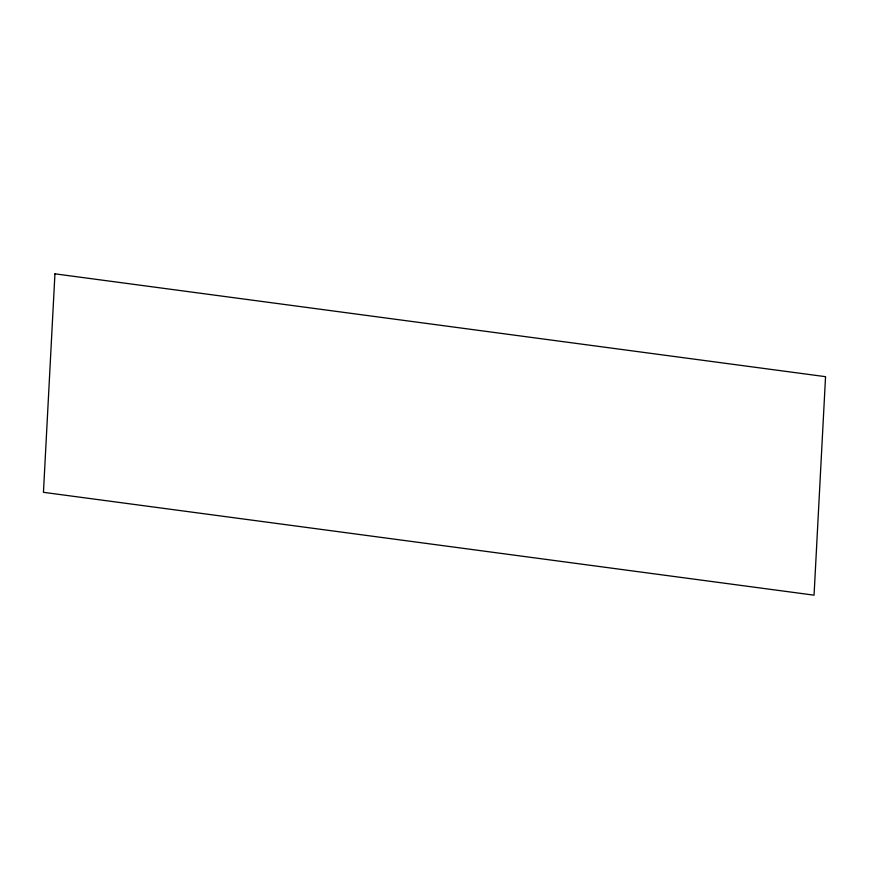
<?xml version="1.0" encoding="UTF-8"?>
<svg xmlns="http://www.w3.org/2000/svg" width="869" height="869" viewBox="0 0 869 869"><rect width="100%" height="100%" fill="white"/><g stroke="black" fill="none" stroke-linecap="round" stroke-linejoin="round"><path stroke-width="1.3" d="M54.943 273.833L43.45 492.321L814.057 595.167L825.55 376.679L54.943 273.833"/></g></svg>
